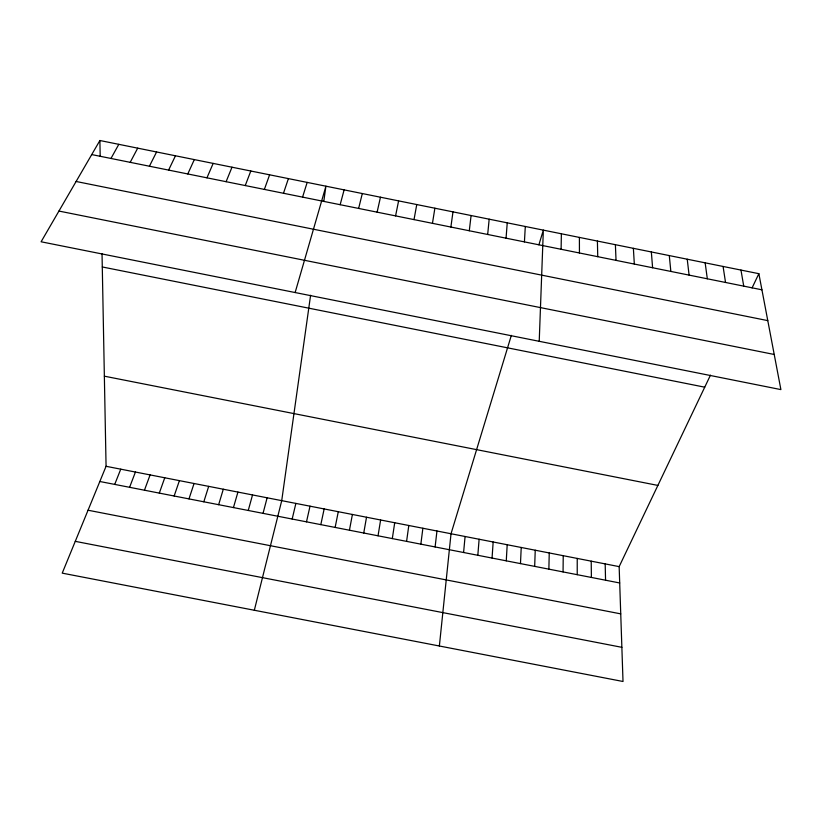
<?xml version="1.0" encoding="UTF-8"?>
<svg xmlns="http://www.w3.org/2000/svg" width="822" height="822" viewBox="0 0 822 822"><rect width="100%" height="100%" fill="white"/><g stroke="black" fill="none" stroke-linecap="round" stroke-linejoin="round"><path stroke-width="1.23" d="M563.06 571.917L563.234 555.693M561.107 249.292L561.375 233.777M548.87 569.143L549.24 552.959M534.68 566.379L535.235 550.216M539.222 341.315L543.342 230.129L538.883 244.822M520.48 563.604L521.22 547.473M506.27 560.83L507.195 544.739M524.426 241.884L525.299 226.482M492.059 558.056L493.159 541.996M506.054 238.175L507.246 222.834M477.829 555.282L479.123 539.242M463.598 552.497L465.077 536.499M487.682 234.476L489.172 219.186M439.369 646.01L451.021 533.755L511.346 335.376M435.115 546.938L436.955 531.002M469.29 230.756L471.088 215.528M420.854 544.154L422.878 528.248M310.593 295.262L281.72 500.649L254.327 610.263M323.786 201.421L325.923 186.193L295.139 292.54M406.592 541.369L408.801 525.494M450.877 227.047L452.984 211.87M392.31 538.585L394.714 522.741M432.454 223.327L434.879 208.213M378.038 535.8L380.617 519.987M363.745 533.005L366.52 517.233M414.021 219.608L416.754 204.544M349.442 530.221L352.402 514.469M335.14 527.426L338.284 511.705M395.577 215.888L398.608 200.876M320.816 524.631L324.156 508.941M306.493 521.836L310.017 506.177M377.113 212.158L380.463 197.208M292.17 519.042L295.869 503.413M358.639 208.439L362.297 193.54M263.04 513.349L267.129 497.793M340.154 204.699L344.12 189.872M248.254 510.462L252.529 494.936M233.448 507.575L237.928 492.09M218.642 504.687L223.307 489.224M302.568 197.116L307.171 182.402M203.815 501.79L208.685 486.367M188.988 498.892L194.054 483.511M283.477 193.262L288.399 178.61M174.151 496.005L179.412 480.644M159.304 493.108L164.76 477.777M264.365 189.409L269.606 174.809M144.456 490.2L150.097 474.911M129.588 487.302L135.435 472.044M245.244 185.556L250.813 171.007M114.72 484.394L120.752 469.177M226.101 181.693L231.999 167.205M102.031 253.587L106.069 466.3L62.225 573.139L623.014 681.489L619.151 566.625L710.465 375.161M206.949 177.829L213.165 163.403M187.786 173.956L194.321 159.591M752.068 287.926L758.86 273.685L99.894 140.511L41.1 241.781L780.9 389.597L758.86 273.685M168.602 170.092L175.466 155.779M149.409 166.219L156.591 151.967M130.195 162.335L137.706 148.155M110.97 158.461L118.81 144.333M88.046 510.226L620.744 613.87M75.275 541.349L621.874 647.325M106.069 466.3L619.151 566.625M99.832 481.497L619.706 582.973M104.363 376.178L657.888 485.422M102.288 266.965L704.731 387.183M76.107 181.477L767.779 320.621M58.937 211.059L774.221 354.477M91.725 154.577L761.922 289.806M740.971 270.068L743.735 286.138M723.072 266.451L725.538 282.46M705.153 262.835L707.321 278.792M687.233 259.207L689.093 275.113M669.293 255.58L670.844 271.435M651.343 251.953L652.596 267.746M633.372 248.326L634.327 264.057M615.39 244.689L616.038 260.369M605.187 563.892L605.557 580.209M597.399 241.052L597.748 256.68M99.894 140.511L100.192 156.396M591.213 561.159L591.398 577.445M579.397 237.414L579.438 252.981M577.229 558.426L577.229 574.681"/></g></svg>
